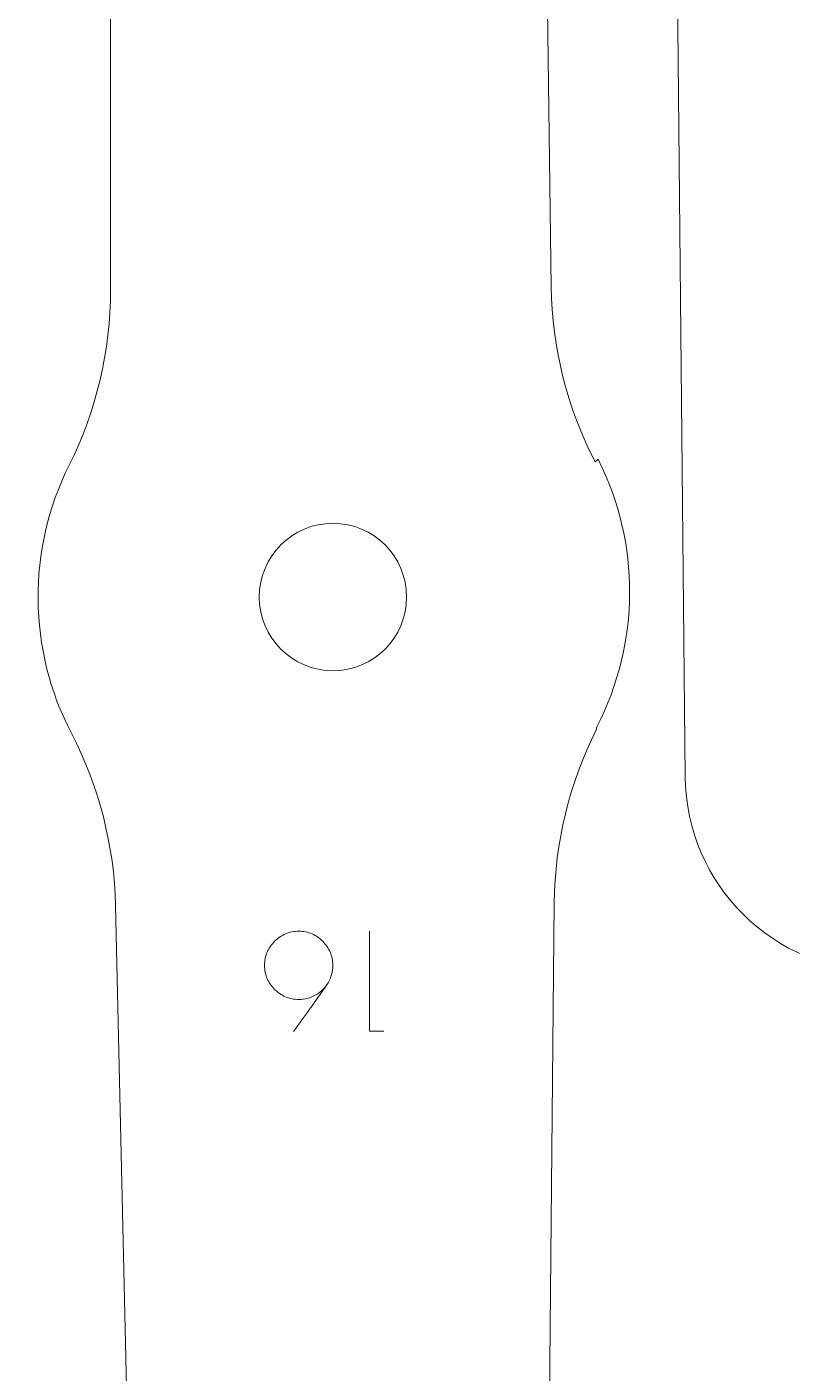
# Model space of a CAD drawing. Header units: millimetres. Extents: x 1 to 3601, y 1 to 1248.
# Drawn here: x 1394.46 to 1410.02, y 968.09 to 995.48 of the extents above; entities that cross this region are included whole.
import ezdxf

# ---------------------------------------------------------------- set-up
doc = ezdxf.new("R2010")
doc.units = ezdxf.units.MM
doc.layers.get('0').update_dxf_attribs({"lineweight": 5})
doc.layers.add('MARCATGE', color=1, linetype='Continuous', lineweight=5)
doc.layers.add('TALL 1', color=4, linetype='Continuous', lineweight=5)

msp = doc.modelspace()

# ---------------------------------------------------------------- linework, layer by layer
at = {"lineweight": 9}
for points, knots in [([(1396.914, 948.693), (1396.914, 948.693), (1396.914, 948.793), (1396.914, 948.793), (1396.914, 948.793), (1396.914, 948.793), (1396.26, 977.603), (1396.26, 977.603), (1396.26, 977.603), (1396.233, 978.827), (1395.925, 980.028), (1395.36, 981.114), (1395.36, 981.114), (1394.473, 982.818), (1394.456, 984.844), (1395.314, 986.563), (1395.314, 986.563), (1395.868, 987.672), (1396.157, 988.895), (1396.157, 990.136), (1396.157, 990.136), (1396.157, 990.136), (1396.157, 1063.881), (1396.157, 1063.881), (1396.157, 1063.881), (1396.157, 1066.08), (1397.931, 1067.866), (1400.13, 1067.881), (1400.13, 1067.881), (1402.329, 1067.895), (1404.127, 1066.132), (1404.156, 1063.934), (1404.156, 1063.934), (1404.156, 1063.934), (1405.126, 990.195), (1405.126, 990.195), (1405.126, 990.195), (1405.142, 988.955), (1405.447, 987.735), (1406.015, 986.633), (1406.015, 986.633), (1406.015, 986.633), (1406.079, 986.69), (1406.079, 986.69), (1406.079, 986.69), (1406.942, 984.974), (1406.932, 982.949), (1406.051, 981.242), (1406.051, 981.242), (1406.051, 981.242), (1406.041, 981.184), (1406.041, 981.184), (1406.041, 981.184), (1405.491, 980.091), (1405.199, 978.886), (1405.187, 977.662), (1405.187, 977.662), (1405.187, 977.662), (1404.912, 948.845), (1404.912, 948.845), (1404.912, 948.845), (1404.912, 948.845), (1404.912, 948.745), (1404.912, 948.745), (1404.912, 948.745), (1404.892, 946.561), (1403.123, 944.798), (1400.939, 944.784), (1400.939, 944.784), (1398.755, 944.769), (1396.963, 946.509), (1396.914, 948.693)], [0, 0, 0, 0, 0.052632, 0.052632, 0.052632, 0.052632, 0.105263, 0.105263, 0.105263, 0.105263, 0.157895, 0.157895, 0.157895, 0.157895, 0.210526, 0.210526, 0.210526, 0.210526, 0.263158, 0.263158, 0.263158, 0.263158, 0.315789, 0.315789, 0.315789, 0.315789, 0.368421, 0.368421, 0.368421, 0.368421, 0.421053, 0.421053, 0.421053, 0.421053, 0.473684, 0.473684, 0.473684, 0.473684, 0.526316, 0.526316, 0.526316, 0.526316, 0.578947, 0.578947, 0.578947, 0.578947, 0.631579, 0.631579, 0.631579, 0.631579, 0.684211, 0.684211, 0.684211, 0.684211, 0.736842, 0.736842, 0.736842, 0.736842, 0.789474, 0.789474, 0.789474, 0.789474, 0.842105, 0.842105, 0.842105, 0.842105, 0.894737, 0.894737, 0.894737, 0.894737, 1, 1, 1, 1]), ([(1406.402, 1057.866), (1405.249, 1060.385), (1405.97, 1063.366), (1408.147, 1065.079), (1408.147, 1065.079), (1410.324, 1066.792), (1413.391, 1066.792), (1415.568, 1065.078), (1415.568, 1065.078), (1417.745, 1063.365), (1418.466, 1060.384), (1417.312, 1057.865), (1417.312, 1057.865), (1416.845, 1056.844), (1416.596, 1055.636), (1416.585, 1054.513), (1416.585, 1054.513), (1416.585, 1054.513), (1415.849, 980.224), (1415.849, 980.224), (1415.849, 980.224), (1415.827, 978.03), (1414.042, 976.263), (1411.849, 976.264), (1411.849, 976.264), (1409.655, 976.264), (1407.871, 978.031), (1407.849, 980.225), (1407.849, 980.225), (1407.849, 980.225), (1407.126, 1054.514), (1407.126, 1054.514), (1407.126, 1054.514), (1407.115, 1055.637), (1406.869, 1056.845), (1406.402, 1057.866)], [0, 0, 0, 0, 0.1, 0.1, 0.1, 0.1, 0.2, 0.2, 0.2, 0.2, 0.3, 0.3, 0.3, 0.3, 0.4, 0.4, 0.4, 0.4, 0.5, 0.5, 0.5, 0.5, 0.6, 0.6, 0.6, 0.6, 0.7, 0.7, 0.7, 0.7, 0.8, 0.8, 0.8, 0.8, 1, 1, 1, 1]), ([(1416.342, 974.41), (1416.342, 974.41), (1416.405, 974.535), (1416.405, 974.535), (1416.405, 974.535), (1416.623, 976.052), (1417.688, 977.312), (1419.148, 977.778), (1419.148, 977.778), (1420.608, 978.244), (1422.207, 977.834), (1423.263, 976.724), (1423.263, 976.724), (1424.319, 975.613), (1424.648, 973.996), (1424.109, 972.561), (1424.109, 972.561), (1418.016, 948.781), (1420.822, 942.118), (1424.194, 937.833), (1424.194, 937.833), (1424.194, 937.833), (1424.172, 937.857), (1424.172, 937.857), (1424.172, 937.857), (1425.04, 936.861), (1425.58, 935.578), (1425.642, 934.183), (1425.642, 934.183), (1425.766, 931.415), (1423.978, 928.923), (1421.317, 928.153), (1421.317, 928.153), (1419.97, 927.763), (1418.577, 927.865), (1417.351, 928.373), (1417.351, 928.373), (1417.351, 928.373), (1417.396, 928.355), (1417.396, 928.355), (1417.396, 928.355), (1412.159, 932.501), (1404.29, 931.012), (1402.159, 929.544), (1402.159, 929.544), (1400.51, 928.184), (1398.084, 928.36), (1396.649, 929.943), (1396.649, 929.943), (1395.214, 931.527), (1395.277, 933.959), (1396.792, 935.466), (1396.792, 935.466), (1407.378, 945.974), (1414.24, 959.644), (1416.342, 974.41)], [0, 0, 0, 0, 0.066667, 0.066667, 0.066667, 0.066667, 0.133333, 0.133333, 0.133333, 0.133333, 0.2, 0.2, 0.2, 0.2, 0.266667, 0.266667, 0.266667, 0.266667, 0.333333, 0.333333, 0.333333, 0.333333, 0.4, 0.4, 0.4, 0.4, 0.466667, 0.466667, 0.466667, 0.466667, 0.533333, 0.533333, 0.533333, 0.533333, 0.6, 0.6, 0.6, 0.6, 0.666667, 0.666667, 0.666667, 0.666667, 0.733333, 0.733333, 0.733333, 0.733333, 0.8, 0.8, 0.8, 0.8, 0.866667, 0.866667, 0.866667, 0.866667, 1, 1, 1, 1])]:
    msp.add_open_spline(points, degree=3, knots=knots, dxfattribs=at)
at = {"layer": 'MARCATGE', "lineweight": 9}
for points, knots in [([(1399.881, 975.04), (1400.001, 975.207), (1400.111, 975.359), (1400.208, 975.497), (1400.208, 975.497), (1400.25, 975.555), (1400.291, 975.613), (1400.333, 975.672), (1400.333, 975.672), (1400.374, 975.73), (1400.412, 975.784), (1400.447, 975.833), (1400.447, 975.833), (1400.482, 975.882), (1400.511, 975.923), (1400.536, 975.958), (1400.536, 975.958), (1400.56, 975.993), (1400.576, 976.017), (1400.584, 976.03), (1400.584, 976.03), (1400.648, 976.141), (1400.68, 976.261), (1400.68, 976.389), (1400.68, 976.389), (1400.68, 976.485), (1400.661, 976.574), (1400.625, 976.658), (1400.625, 976.658), (1400.588, 976.742), (1400.539, 976.815), (1400.477, 976.878), (1400.477, 976.878), (1400.414, 976.941), (1400.342, 976.991), (1400.258, 977.028), (1400.258, 977.028), (1400.174, 977.065), (1400.084, 977.083), (1399.988, 977.083), (1399.988, 977.083), (1399.892, 977.083), (1399.802, 977.065), (1399.717, 977.028), (1399.717, 977.028), (1399.633, 976.991), (1399.559, 976.941), (1399.496, 976.878), (1399.496, 976.878), (1399.433, 976.815), (1399.383, 976.742), (1399.346, 976.658), (1399.346, 976.658), (1399.309, 976.574), (1399.291, 976.485), (1399.291, 976.389), (1399.291, 976.389), (1399.291, 976.293), (1399.309, 976.203), (1399.346, 976.119), (1399.346, 976.119), (1399.383, 976.035), (1399.433, 975.962), (1399.496, 975.899), (1399.496, 975.899), (1399.559, 975.836), (1399.633, 975.786), (1399.717, 975.749), (1399.717, 975.749), (1399.802, 975.713), (1399.892, 975.694), (1399.988, 975.694), (1399.988, 975.694), (1400.113, 975.694), (1400.228, 975.725), (1400.334, 975.787), (1400.334, 975.787), (1400.44, 975.85), (1400.524, 975.93), (1400.584, 976.03), (1400.584, 976.03), (1400.524, 975.93), (1400.44, 975.85), (1400.334, 975.787), (1400.334, 975.787), (1400.228, 975.725), (1400.113, 975.694), (1399.988, 975.694), (1399.988, 975.694), (1399.892, 975.694), (1399.802, 975.713), (1399.717, 975.749), (1399.717, 975.749), (1399.633, 975.786), (1399.559, 975.836), (1399.496, 975.899), (1399.496, 975.899), (1399.433, 975.962), (1399.383, 976.035), (1399.346, 976.119), (1399.346, 976.119), (1399.309, 976.203), (1399.291, 976.293), (1399.291, 976.389), (1399.291, 976.389), (1399.291, 976.485), (1399.309, 976.574), (1399.346, 976.658), (1399.346, 976.658), (1399.383, 976.742), (1399.433, 976.815), (1399.496, 976.878), (1399.496, 976.878), (1399.559, 976.941), (1399.633, 976.991), (1399.717, 977.028), (1399.717, 977.028), (1399.802, 977.065), (1399.892, 977.083), (1399.988, 977.083), (1399.988, 977.083), (1400.084, 977.083), (1400.174, 977.065), (1400.258, 977.028), (1400.258, 977.028), (1400.342, 976.991), (1400.414, 976.941), (1400.477, 976.878), (1400.477, 976.878), (1400.539, 976.815), (1400.588, 976.742), (1400.625, 976.658), (1400.625, 976.658), (1400.661, 976.574), (1400.68, 976.485), (1400.68, 976.389), (1400.68, 976.389), (1400.68, 976.261), (1400.648, 976.141), (1400.584, 976.03), (1400.584, 976.03), (1400.576, 976.017), (1400.56, 975.993), (1400.536, 975.958), (1400.536, 975.958), (1400.511, 975.923), (1400.482, 975.882), (1400.447, 975.833), (1400.447, 975.833), (1400.412, 975.784), (1400.374, 975.73), (1400.333, 975.672), (1400.333, 975.672), (1400.291, 975.613), (1400.25, 975.555), (1400.208, 975.497), (1400.208, 975.497), (1400.111, 975.359), (1400.001, 975.207), (1399.881, 975.04)], [0, 0, 0, 0, 0.02439, 0.02439, 0.02439, 0.02439, 0.04878, 0.04878, 0.04878, 0.04878, 0.073171, 0.073171, 0.073171, 0.073171, 0.097561, 0.097561, 0.097561, 0.097561, 0.121951, 0.121951, 0.121951, 0.121951, 0.146341, 0.146341, 0.146341, 0.146341, 0.170732, 0.170732, 0.170732, 0.170732, 0.195122, 0.195122, 0.195122, 0.195122, 0.219512, 0.219512, 0.219512, 0.219512, 0.243902, 0.243902, 0.243902, 0.243902, 0.268293, 0.268293, 0.268293, 0.268293, 0.292683, 0.292683, 0.292683, 0.292683, 0.317073, 0.317073, 0.317073, 0.317073, 0.341463, 0.341463, 0.341463, 0.341463, 0.365854, 0.365854, 0.365854, 0.365854, 0.390244, 0.390244, 0.390244, 0.390244, 0.414634, 0.414634, 0.414634, 0.414634, 0.439024, 0.439024, 0.439024, 0.439024, 0.463415, 0.463415, 0.463415, 0.463415, 0.487805, 0.487805, 0.487805, 0.487805, 0.512195, 0.512195, 0.512195, 0.512195, 0.536585, 0.536585, 0.536585, 0.536585, 0.560976, 0.560976, 0.560976, 0.560976, 0.585366, 0.585366, 0.585366, 0.585366, 0.609756, 0.609756, 0.609756, 0.609756, 0.634146, 0.634146, 0.634146, 0.634146, 0.658537, 0.658537, 0.658537, 0.658537, 0.682927, 0.682927, 0.682927, 0.682927, 0.707317, 0.707317, 0.707317, 0.707317, 0.731707, 0.731707, 0.731707, 0.731707, 0.756098, 0.756098, 0.756098, 0.756098, 0.780488, 0.780488, 0.780488, 0.780488, 0.804878, 0.804878, 0.804878, 0.804878, 0.829268, 0.829268, 0.829268, 0.829268, 0.853659, 0.853659, 0.853659, 0.853659, 0.878049, 0.878049, 0.878049, 0.878049, 0.902439, 0.902439, 0.902439, 0.902439, 0.926829, 0.926829, 0.926829, 0.926829, 0.95122, 0.95122, 0.95122, 0.95122, 1, 1, 1, 1]), ([(1401.428, 975.051), (1401.428, 975.051), (1401.718, 975.051), (1401.718, 975.051), (1401.718, 975.051), (1401.718, 975.051), (1401.428, 975.051), (1401.428, 975.051), (1401.428, 975.051), (1401.428, 975.051), (1401.428, 977.083), (1401.428, 977.083), (1401.428, 977.083), (1401.428, 977.083), (1401.428, 975.051), (1401.428, 975.051)], [0, 0, 0, 0, 0.2, 0.2, 0.2, 0.2, 0.4, 0.4, 0.4, 0.4, 0.6, 0.6, 0.6, 0.6, 1, 1, 1, 1])]:
    msp.add_open_spline(points, degree=3, knots=knots, dxfattribs=at)
at = {"layer": 'TALL 1', "lineweight": 9}
msp.add_open_spline([(1400.682, 985.383), (1401.511, 985.383), (1402.182, 984.711), (1402.182, 983.883), (1402.182, 983.883), (1402.183, 983.054), (1401.511, 982.383), (1400.683, 982.383), (1400.683, 982.383), (1399.854, 982.383), (1399.183, 983.054), (1399.183, 983.883), (1399.183, 983.883), (1399.183, 984.711), (1399.854, 985.383), (1400.682, 985.383)], degree=3, knots=[0, 0, 0, 0, 0.2, 0.2, 0.2, 0.2, 0.4, 0.4, 0.4, 0.4, 0.6, 0.6, 0.6, 0.6, 1, 1, 1, 1], dxfattribs=at)

doc.saveas('drawing.dxf')
